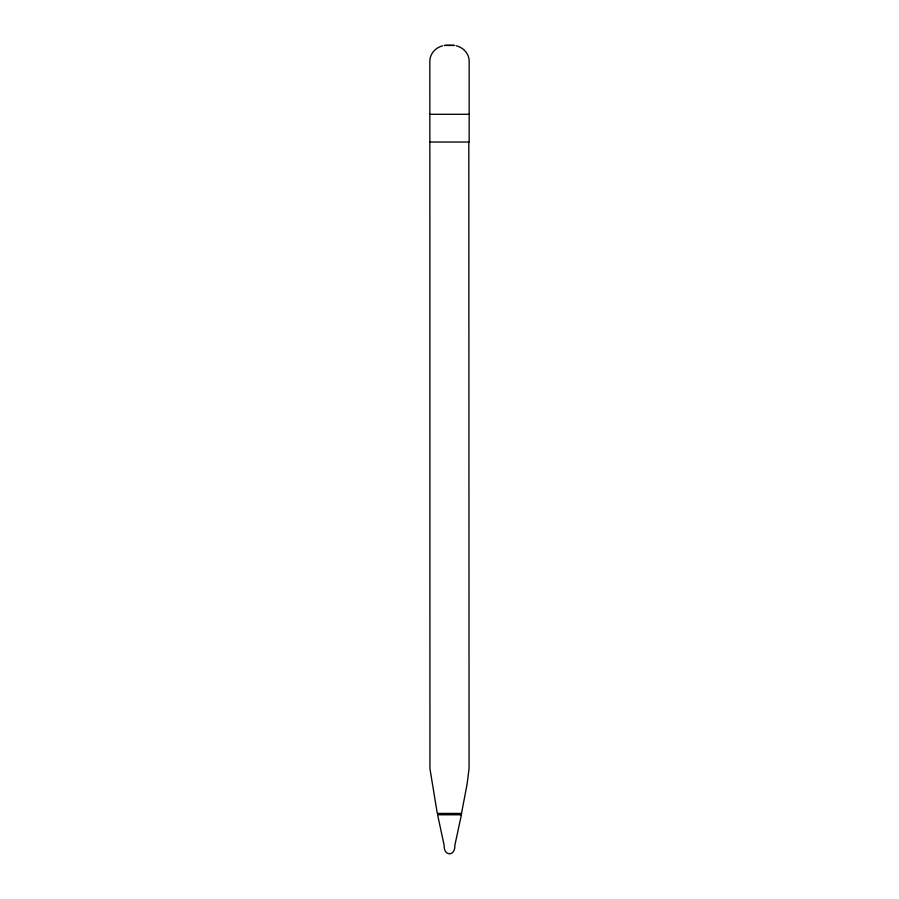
<?xml version="1.0" encoding="UTF-8"?>
<svg xmlns="http://www.w3.org/2000/svg" width="899" height="899" viewBox="0 0 899 899"><rect width="100%" height="100%" fill="white"/><g stroke="black" fill="none" stroke-linecap="round" stroke-linejoin="round"><path stroke-width="1.35" d="M442.623 45.838C435.476 47.512 429.598 54.097 429.846 61.615L429.936 768.634L437.296 813.426L461.704 813.426M461.502 813.426L467.064 784.299L469.064 768.634L468.817 142.042M445.353 45.265L453.647 45.265M444.207 45.467L454.793 45.467M429.846 114.297L469.154 114.297L469.154 142.042L429.846 142.042M456.377 45.838C463.524 47.512 469.402 54.097 469.154 61.615L469.154 114.297M461.412 814.786L454.838 845.397C455.377 856.545 443.623 856.545 444.162 845.397L437.588 814.786L461.412 814.786"/></g></svg>
